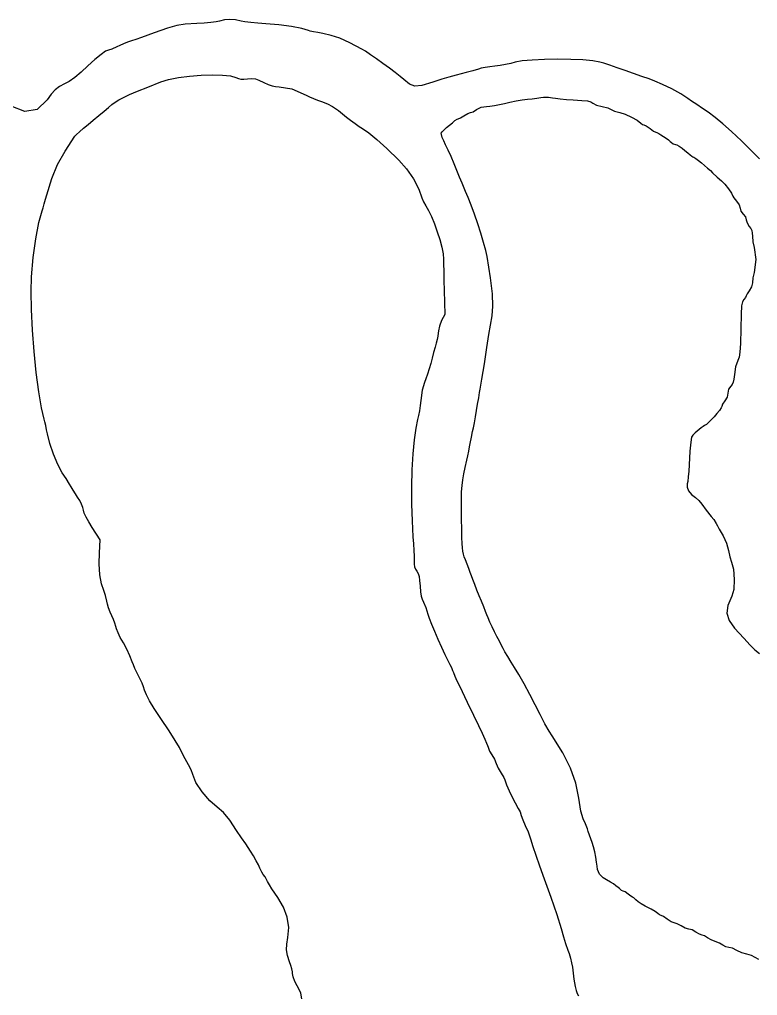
# Model space of a CAD drawing. Extents: x 2.6 to 36, y 0.8 to 49.1.
# Drawn here: x 18.58 to 25.27, y 22.52 to 31.37 of the extents above; entities that cross this region are included whole.
import ezdxf

# ---------------------------------------------------------------- set-up
doc = ezdxf.new("R2010")
doc.units = 0
doc.layers.get('0').update_dxf_attribs({"linetype": 'CONTINUOUS'})

msp = doc.modelspace()

# ---------------------------------------------------------------- linework, layer by layer
at = {"color": 0}
for p, q in [((20.0831, 31.3231), (20.0062, 31.3118)), ((20.1868, 31.3292), (20.0831, 31.3231)), ((20.2535, 31.3332), (20.1868, 31.3292)), ((20.3147, 31.3389), (20.2535, 31.3332)), ((20.3635, 31.3453), (20.3147, 31.3389)), ((20.3931, 31.3517), (20.3635, 31.3453)), ((20.4379, 31.3625), (20.3931, 31.3517)), ((20.4878, 31.366), (20.4379, 31.3625)), ((20.5394, 31.3621), (20.4878, 31.366)), ((20.5896, 31.351), (20.5394, 31.3621)), ((20.6228, 31.3444), (20.5896, 31.351)), ((20.6757, 31.3379), (20.6228, 31.3444)), ((20.7411, 31.3322), (20.6757, 31.3379)), ((20.8118, 31.3279), (20.7411, 31.3322)), ((20.9315, 31.319), (20.8118, 31.3279)), ((21.0461, 31.3042), (20.9315, 31.319)), ((19.8, 31.2443), (19.7443, 31.2243)), ((19.9231, 31.2879), (19.8, 31.2443)), ((20.0062, 31.3118), (19.9231, 31.2879)), ((21.1407, 31.2858), (21.0461, 31.3042)), ((21.2003, 31.2662), (21.1407, 31.2858)), ((21.2156, 31.2614), (21.2003, 31.2662)), ((21.2447, 31.2547), (21.2156, 31.2614)), ((21.2838, 31.2471), (21.2447, 31.2547)), ((21.3281, 31.2392), (21.2838, 31.2471)), ((21.406, 31.2224), (21.3281, 31.2392)), ((19.5235, 31.1454), (19.4893, 31.1307)), ((19.5599, 31.1597), (19.5235, 31.1454)), ((19.5944, 31.1721), (19.5599, 31.1597)), ((19.6347, 31.1858), (19.5944, 31.1721)), ((19.6869, 31.204), (19.6347, 31.1858)), ((19.7443, 31.2243), (19.6869, 31.204)), ((21.4846, 31.1958), (21.406, 31.2224)), ((21.5739, 31.1556), (21.4846, 31.1958)), ((21.6833, 31.0979), (21.5739, 31.1556)), ((19.3615, 31.0785), (19.3194, 31.0492)), ((19.3878, 31.0889), (19.3615, 31.0785)), ((19.4176, 31.0974), (19.3878, 31.0889)), ((19.4621, 31.1175), (19.4176, 31.0974)), ((19.4893, 31.1307), (19.4621, 31.1175)), ((21.7165, 31.0778), (21.6833, 31.0979)), ((21.7624, 31.0472), (21.7165, 31.0778)), ((19.2649, 31.0038), (19.2014, 30.9447)), ((19.3194, 31.0492), (19.2649, 31.0038)), ((21.8165, 31.0097), (21.7624, 31.0472)), ((21.8746, 30.9679), (21.8165, 31.0097)), ((21.9326, 30.9251), (21.8746, 30.9679)), ((23.0338, 30.9688), (22.9863, 30.9589)), ((23.0722, 30.9786), (23.0338, 30.9688)), ((23.1347, 30.9906), (23.0722, 30.9786)), ((23.2261, 30.999), (23.1347, 30.9906)), ((23.3368, 31.0043), (23.2261, 30.999)), ((23.4569, 31.0064), (23.3368, 31.0043)), ((23.5769, 31.005), (23.4569, 31.0064)), ((23.6871, 31.0003), (23.5769, 31.005)), ((23.7776, 30.9922), (23.6871, 31.0003)), ((23.8389, 30.9807), (23.7776, 30.9922)), ((23.8753, 30.9692), (23.8389, 30.9807)), ((23.9292, 30.9511), (23.8753, 30.9692)), ((19.141, 30.889), (19.0832, 30.8417)), ((19.2014, 30.9447), (19.141, 30.889)), ((21.9864, 30.8844), (21.9326, 30.9251)), ((22.0315, 30.8489), (21.9864, 30.8844)), ((22.6278, 30.8846), (22.5385, 30.8621)), ((22.6879, 30.9008), (22.6278, 30.8846)), ((22.7389, 30.9169), (22.6879, 30.9008)), ((22.7644, 30.924), (22.7389, 30.9169)), ((22.8012, 30.9314), (22.7644, 30.924)), ((22.8443, 30.9385), (22.8012, 30.9314)), ((22.8889, 30.944), (22.8443, 30.9385)), ((22.936, 30.9503), (22.8889, 30.944)), ((22.9863, 30.9589), (22.936, 30.9503)), ((23.9958, 30.9286), (23.9292, 30.9511)), ((24.0699, 30.9032), (23.9958, 30.9286)), ((24.1463, 30.8767), (24.0699, 30.9032)), ((24.22, 30.8508), (24.1463, 30.8767)), ((19.0315, 30.8051), (18.9894, 30.7822)), ((19.0832, 30.8417), (19.0315, 30.8051)), ((19.7431, 30.7532), (19.8611, 30.8)), ((19.8611, 30.8), (19.9319, 30.8215)), ((19.9319, 30.8215), (20.0214, 30.8392)), ((20.0214, 30.8392), (20.1222, 30.8526)), ((20.1222, 30.8526), (20.2271, 30.8613)), ((20.2271, 30.8613), (20.3288, 30.8647)), ((20.3288, 30.8647), (20.4201, 30.8626)), ((20.4201, 30.8626), (20.4938, 30.8547)), ((20.4938, 30.8547), (20.5426, 30.8401)), ((20.5426, 30.8401), (20.5639, 30.831)), ((20.5639, 30.831), (20.5861, 30.8261)), ((20.5861, 30.8261), (20.6131, 30.8253)), ((20.6131, 30.8253), (20.6482, 30.8279)), ((20.6482, 30.8279), (20.6876, 30.8308)), ((20.6876, 30.8308), (20.7181, 30.8281)), ((20.7181, 30.8281), (20.75, 30.8171)), ((20.75, 30.8171), (20.7944, 30.7956)), ((20.7944, 30.7956), (20.8353, 30.7762)), ((22.0637, 30.8215), (22.0315, 30.8489)), ((22.1164, 30.779), (22.0637, 30.8215)), ((22.325, 30.7982), (22.2275, 30.7692)), ((22.4076, 30.8249), (22.325, 30.7982)), ((22.4719, 30.8442), (22.4076, 30.8249)), ((22.5385, 30.8621), (22.4719, 30.8442)), ((24.286, 30.8274), (24.22, 30.8508)), ((24.3392, 30.8081), (24.286, 30.8274)), ((24.4083, 30.7785), (24.3392, 30.8081)), ((18.9043, 30.7279), (18.8674, 30.6882)), ((18.9444, 30.7587), (18.9043, 30.7279)), ((18.9894, 30.7822), (18.9444, 30.7587)), ((19.5789, 30.6856), (19.6504, 30.7158)), ((19.6504, 30.7158), (19.7431, 30.7532)), ((20.8353, 30.7762), (20.869, 30.764)), ((20.869, 30.764), (20.9004, 30.7576)), ((20.9004, 30.7576), (20.9343, 30.7557)), ((20.9343, 30.7557), (21.0496, 30.7364)), ((21.0496, 30.7364), (21.1783, 30.6804)), ((22.1644, 30.7622), (22.1164, 30.779)), ((22.2275, 30.7692), (22.1644, 30.7622)), ((24.4913, 30.7371), (24.4083, 30.7785)), ((24.5726, 30.6921), (24.4913, 30.7371)), ((18.8318, 30.6376), (18.7418, 30.551)), ((18.8674, 30.6882), (18.8318, 30.6376)), ((19.4183, 30.5953), (19.4482, 30.6174)), ((19.4482, 30.6174), (19.4821, 30.6385)), ((19.4821, 30.6385), (19.5243, 30.6604)), ((19.5243, 30.6604), (19.5789, 30.6856)), ((21.1783, 30.6804), (21.2079, 30.6654)), ((21.2079, 30.6654), (21.2439, 30.6494)), ((21.2439, 30.6494), (21.2817, 30.6342)), ((21.2817, 30.6342), (21.3167, 30.6218)), ((21.3167, 30.6218), (21.3718, 30.6022)), ((22.9757, 30.6049), (23.0254, 30.6164)), ((23.0254, 30.6164), (23.0811, 30.6275)), ((23.0811, 30.6275), (23.136, 30.6369)), ((23.136, 30.6369), (23.1833, 30.6436)), ((23.1833, 30.6436), (23.2258, 30.6486)), ((23.2258, 30.6486), (23.2678, 30.6539)), ((23.2678, 30.6539), (23.3042, 30.6585)), ((23.3042, 30.6585), (23.3304, 30.6621)), ((23.3304, 30.6621), (23.3738, 30.6635)), ((23.3738, 30.6635), (23.4119, 30.6569)), ((23.4119, 30.6569), (23.4372, 30.6518)), ((23.4372, 30.6518), (23.4808, 30.6464)), ((23.4808, 30.6464), (23.5365, 30.6415)), ((23.5365, 30.6415), (23.5982, 30.6376)), ((23.5982, 30.6376), (23.6781, 30.6332)), ((23.6781, 30.6332), (23.7276, 30.6278)), ((23.7276, 30.6278), (23.7567, 30.6199)), ((23.7567, 30.6199), (23.7749, 30.6079)), ((23.7749, 30.6079), (23.81, 30.589)), ((24.6374, 30.6512), (24.5726, 30.6921)), ((24.6719, 30.6272), (24.6374, 30.6512)), ((24.7181, 30.5956), (24.6719, 30.6272)), ((18.6301, 30.5319), (18.5056, 30.5797)), ((18.7418, 30.551), (18.6301, 30.5319)), ((19.2996, 30.4947), (19.3479, 30.5354)), ((19.3479, 30.5354), (19.3882, 30.5699)), ((19.3882, 30.5699), (19.4183, 30.5953)), ((21.3718, 30.6022), (21.4179, 30.5787)), ((21.4179, 30.5787), (21.4703, 30.5419)), ((21.4703, 30.5419), (21.5444, 30.4822)), ((22.6426, 30.5142), (22.6671, 30.5222)), ((22.6671, 30.5222), (22.6904, 30.5304)), ((22.6904, 30.5304), (22.7222, 30.55)), ((22.7222, 30.55), (22.7635, 30.5717)), ((22.7635, 30.5717), (22.814, 30.5778)), ((22.814, 30.5778), (22.8435, 30.58)), ((22.8435, 30.58), (22.8839, 30.5858)), ((22.8839, 30.5858), (22.9297, 30.5944)), ((22.9297, 30.5944), (22.9757, 30.6049)), ((23.81, 30.589), (23.8621, 30.5768)), ((23.8621, 30.5768), (23.9115, 30.5657)), ((23.9115, 30.5657), (23.9435, 30.5508)), ((23.9435, 30.5508), (23.9737, 30.5354)), ((23.9737, 30.5354), (24.0197, 30.5226)), ((24.0197, 30.5226), (24.0703, 30.5075)), ((24.7696, 30.5601), (24.7181, 30.5956)), ((24.8207, 30.5254), (24.7696, 30.5601)), ((24.8846, 30.4789), (24.8207, 30.5254)), ((19.2029, 30.415), (19.2493, 30.4529)), ((19.2493, 30.4529), (19.2996, 30.4947)), ((21.5444, 30.4822), (21.5817, 30.4529)), ((21.5817, 30.4529), (21.6212, 30.4233)), ((22.4767, 30.4092), (22.5031, 30.4308)), ((22.5031, 30.4308), (22.5271, 30.4492)), ((22.5271, 30.4492), (22.5458, 30.4619)), ((22.5458, 30.4619), (22.5568, 30.4667)), ((22.5568, 30.4667), (22.5765, 30.4749)), ((22.5765, 30.4749), (22.6087, 30.4944)), ((22.6087, 30.4944), (22.6426, 30.5142)), ((24.0703, 30.5075), (24.1278, 30.4822)), ((24.1278, 30.4822), (24.179, 30.4533)), ((24.179, 30.4533), (24.2115, 30.4272)), ((24.9544, 30.4215), (24.8846, 30.4789)), ((19.0976, 30.3239), (19.1253, 30.3494)), ((19.1253, 30.3494), (19.1615, 30.381)), ((19.1615, 30.381), (19.2029, 30.415)), ((21.6212, 30.4233), (21.6586, 30.3972)), ((21.6586, 30.3972), (21.6889, 30.3778)), ((21.6889, 30.3778), (21.7453, 30.3389)), ((22.4031, 30.3364), (22.4112, 30.3479)), ((22.4112, 30.3479), (22.4281, 30.3653)), ((22.4281, 30.3653), (22.4508, 30.3865)), ((22.4508, 30.3865), (22.4767, 30.4092)), ((24.2115, 30.4272), (24.225, 30.4158)), ((24.225, 30.4158), (24.2387, 30.4111)), ((24.2387, 30.4111), (24.2607, 30.4014)), ((24.2607, 30.4014), (24.2944, 30.3778)), ((24.2944, 30.3778), (24.3274, 30.3543)), ((24.3274, 30.3543), (24.3476, 30.3444)), ((24.3476, 30.3444), (24.3571, 30.3414)), ((25.0328, 30.3513), (24.9544, 30.4215)), ((25.1222, 30.2657), (25.0328, 30.3513)), ((18.9936, 30.1733), (19.0829, 30.3078)), ((19.0829, 30.3078), (19.0976, 30.3239)), ((21.7453, 30.3389), (21.8187, 30.2785)), ((21.8187, 30.2785), (21.9094, 30.1962)), ((22.404, 30.3226), (22.4031, 30.3364)), ((22.4118, 30.2979), (22.404, 30.3226)), ((22.425, 30.2656), (22.4118, 30.2979)), ((22.4422, 30.2292), (22.425, 30.2656)), ((24.3571, 30.3414), (24.3732, 30.3329)), ((24.3732, 30.3329), (24.3937, 30.3207)), ((24.3937, 30.3207), (24.4167, 30.3058)), ((24.4167, 30.3058), (24.4396, 30.2901)), ((24.4396, 30.2901), (24.4607, 30.2747)), ((24.4607, 30.2747), (24.4776, 30.2611)), ((24.4776, 30.2611), (24.4883, 30.2507)), ((25.2029, 30.1868), (25.1222, 30.2657)), ((18.9265, 30.0508), (18.9936, 30.1733)), ((21.9094, 30.1962), (22.0178, 30.0919)), ((22.4644, 30.1828), (22.4422, 30.2292)), ((22.4911, 30.1235), (22.4644, 30.1828)), ((24.4883, 30.2507), (24.505, 30.2385)), ((24.505, 30.2385), (24.5249, 30.2333)), ((24.5249, 30.2333), (24.5385, 30.229)), ((24.5385, 30.229), (24.5593, 30.2171)), ((24.5593, 30.2171), (24.5844, 30.1994)), ((24.5844, 30.1994), (24.6111, 30.1778)), ((24.6111, 30.1778), (24.6365, 30.1563)), ((25.2871, 30.1043), (25.2029, 30.1868)), ((22.0178, 30.0919), (22.0871, 30.0129)), ((22.5189, 30.0586), (22.4911, 30.1235)), ((24.6365, 30.1563), (24.6583, 30.1386)), ((24.6583, 30.1386), (24.6743, 30.1267)), ((24.6743, 30.1267), (24.6819, 30.1222)), ((24.6819, 30.1222), (24.6915, 30.1179)), ((24.6915, 30.1179), (24.7092, 30.1061)), ((24.7092, 30.1061), (24.7328, 30.0885)), ((24.7328, 30.0885), (24.7599, 30.0669)), ((18.874, 29.9243), (18.9265, 30.0508)), ((22.0871, 30.0129), (22.1497, 29.9217)), ((22.5443, 29.996), (22.5189, 30.0586)), ((22.5679, 29.9368), (22.5443, 29.996)), ((24.7599, 30.0669), (24.7885, 30.0432)), ((24.7885, 30.0432), (24.8164, 30.0192)), ((24.8164, 30.0192), (24.8412, 29.9965)), ((24.8412, 29.9965), (24.8611, 29.9771)), ((18.8286, 29.7778), (18.874, 29.9243)), ((22.1497, 29.9217), (22.1986, 29.8297)), ((22.5908, 29.8815), (22.5679, 29.9368)), ((24.8611, 29.9771), (24.9032, 29.936)), ((24.9032, 29.936), (24.9419, 29.9026)), ((24.9419, 29.9026), (24.9731, 29.8725)), ((22.1986, 29.8297), (22.2269, 29.7486)), ((22.6101, 29.8362), (22.5908, 29.8815)), ((22.6235, 29.8071), (22.6101, 29.8362)), ((24.9731, 29.8725), (25.0067, 29.8317)), ((25.0067, 29.8317), (25.0335, 29.7921)), ((18.805, 29.6964), (18.8171, 29.7372)), ((18.8171, 29.7372), (18.8286, 29.7778)), ((22.2269, 29.7486), (22.2404, 29.7131)), ((22.6475, 29.7533), (22.6235, 29.8071)), ((22.6751, 29.6832), (22.6475, 29.7533)), ((25.0335, 29.7921), (25.0444, 29.766)), ((25.0444, 29.766), (25.0542, 29.7483)), ((25.0542, 29.7483), (25.0778, 29.7206)), ((18.7851, 29.6333), (18.7939, 29.6603)), ((18.7939, 29.6603), (18.805, 29.6964)), ((22.2404, 29.7131), (22.2624, 29.6764)), ((22.2624, 29.6764), (22.2876, 29.6351)), ((22.2876, 29.6351), (22.3146, 29.5793)), ((22.7047, 29.6022), (22.6751, 29.6832)), ((25.0778, 29.7206), (25.1019, 29.6871)), ((25.1019, 29.6871), (25.1111, 29.656)), ((25.1111, 29.656), (25.1188, 29.6278)), ((18.7564, 29.5262), (18.7851, 29.6333)), ((22.3146, 29.5793), (22.3414, 29.5138)), ((22.7343, 29.5154), (22.7047, 29.6022)), ((25.1188, 29.6278), (25.1389, 29.6021)), ((25.1389, 29.6021), (25.1585, 29.5771)), ((25.1585, 29.5771), (25.1667, 29.551)), ((25.1667, 29.551), (25.1749, 29.5222)), ((18.729, 29.379), (18.7564, 29.5262)), ((22.3414, 29.5138), (22.3668, 29.4428)), ((22.7622, 29.4282), (22.7343, 29.5154)), ((25.1749, 29.5222), (25.1944, 29.491)), ((25.1944, 29.491), (25.2078, 29.4724)), ((25.2078, 29.4724), (25.2164, 29.4532)), ((18.7056, 29.2089), (18.729, 29.379)), ((22.3668, 29.4428), (22.389, 29.3708)), ((22.389, 29.3708), (22.4068, 29.3024)), ((22.7868, 29.3457), (22.7622, 29.4282)), ((25.2164, 29.4532), (25.2208, 29.4308)), ((25.2208, 29.4308), (25.2222, 29.4025)), ((25.2222, 29.4025), (25.2271, 29.3496)), ((22.4068, 29.3024), (22.4186, 29.2421)), ((22.8063, 29.2736), (22.7868, 29.3457)), ((25.2271, 29.3496), (25.2389, 29.3)), ((25.2389, 29.3), (25.2547, 29.1904)), ((18.6892, 29.0333), (18.7056, 29.2089)), ((22.4186, 29.2421), (22.4229, 29.1944)), ((22.4229, 29.1944), (22.4233, 29.1514)), ((22.8187, 29.2167), (22.8063, 29.2736)), ((22.8501, 29.0257), (22.8187, 29.2167)), ((22.4233, 29.1514), (22.4246, 29.0832)), ((25.2547, 29.1904), (25.2387, 29.0732)), ((18.6853, 28.9017), (18.6892, 29.0333)), ((22.4246, 29.0832), (22.4265, 28.9994)), ((22.8675, 28.879), (22.8501, 29.0257)), ((25.2271, 29.0236), (25.2222, 28.9808)), ((25.2387, 29.0732), (25.2271, 29.0236)), ((22.4265, 28.9994), (22.4289, 28.9094)), ((25.2147, 28.9433), (25.1944, 28.9065)), ((25.2222, 28.9808), (25.2147, 28.9433)), ((18.689, 28.7364), (18.6853, 28.9017)), ((22.4289, 28.9094), (22.435, 28.691)), ((22.8715, 28.7672), (22.8675, 28.879)), ((25.16, 28.8471), (25.1439, 28.8271)), ((25.1667, 28.8608), (25.16, 28.8471)), ((25.1749, 28.8781), (25.1667, 28.8608)), ((25.1944, 28.9065), (25.1749, 28.8781)), ((22.8628, 28.6808), (22.8715, 28.7672)), ((25.1238, 28.7703), (25.1197, 28.695)), ((25.1311, 28.8078), (25.1238, 28.7703)), ((25.1439, 28.8271), (25.1311, 28.8078)), ((18.6989, 28.5503), (18.689, 28.7364)), ((22.435, 28.691), (22.4064, 28.6372)), ((22.8476, 28.5954), (22.8628, 28.6808)), ((25.1197, 28.695), (25.1169, 28.5619)), ((22.386, 28.5879), (22.3771, 28.5446)), ((22.4064, 28.6372), (22.386, 28.5879)), ((22.8343, 28.5111), (22.8476, 28.5954)), ((18.7139, 28.3557), (18.6989, 28.5503)), ((22.3708, 28.4958), (22.3643, 28.4644)), ((22.3753, 28.5237), (22.3708, 28.4958)), ((22.3771, 28.5446), (22.3753, 28.5237)), ((22.8165, 28.3928), (22.8343, 28.5111)), ((25.1169, 28.5619), (25.114, 28.4299)), ((22.3465, 28.3964), (22.3338, 28.3492)), ((22.3565, 28.4333), (22.3465, 28.3964)), ((22.3643, 28.4644), (22.3565, 28.4333)), ((25.114, 28.4299), (25.1097, 28.3514)), ((18.7331, 28.1653), (18.7139, 28.3557)), ((22.3338, 28.3492), (22.32, 28.2978)), ((22.7933, 28.2438), (22.8165, 28.3928)), ((25.1097, 28.3514), (25.1019, 28.3064)), ((22.3071, 28.2482), (22.2933, 28.1997)), ((22.32, 28.2978), (22.3071, 28.2482)), ((22.7711, 28.1049), (22.7933, 28.2438)), ((25.0888, 28.2744), (25.0694, 28.219)), ((25.1019, 28.3064), (25.0888, 28.2744)), ((18.7551, 27.9917), (18.7331, 28.1653)), ((22.2783, 28.151), (22.2636, 28.1079)), ((22.2933, 28.1997), (22.2783, 28.151)), ((25.0586, 28.1478), (25.0546, 28.1068)), ((25.0694, 28.219), (25.0586, 28.1478)), ((22.251, 28.076), (22.2292, 28.0064)), ((22.2636, 28.1079), (22.251, 28.076)), ((22.7562, 28.0167), (22.7711, 28.1049)), ((25.0264, 28.0432), (25.0065, 28.0151)), ((25.0397, 28.0589), (25.0264, 28.0432)), ((25.0488, 28.0786), (25.0397, 28.0589)), ((25.0546, 28.1068), (25.0488, 28.0786)), ((18.779, 27.8472), (18.7551, 27.9917)), ((22.2292, 28.0064), (22.2175, 27.9138)), ((22.7422, 27.9367), (22.7506, 27.9842)), ((22.7506, 27.9842), (22.7562, 28.0167)), ((25, 27.9801), (24.9928, 27.9435)), ((25.0065, 28.0151), (25, 27.9801)), ((22.2129, 27.8682), (22.206, 27.8204)), ((22.2175, 27.9138), (22.2129, 27.8682)), ((22.7226, 27.8222), (22.7325, 27.8806)), ((22.7325, 27.8806), (22.7422, 27.9367)), ((24.9525, 27.8804), (24.944, 27.8575)), ((24.9722, 27.909), (24.9525, 27.8804)), ((24.9928, 27.9435), (24.9722, 27.909)), ((18.8036, 27.7444), (18.779, 27.8472)), ((22.206, 27.8204), (22.1975, 27.7758)), ((22.7125, 27.7644), (22.7226, 27.8222)), ((24.9008, 27.7958), (24.8753, 27.7661)), ((24.9228, 27.8232), (24.9008, 27.7958)), ((24.9382, 27.8449), (24.9228, 27.8232)), ((24.944, 27.8575), (24.9382, 27.8449)), ((18.8108, 27.7185), (18.8036, 27.7444)), ((18.8189, 27.6847), (18.8108, 27.7185)), ((22.1885, 27.7403), (22.171, 27.6626)), ((22.1975, 27.7758), (22.1885, 27.7403)), ((22.6936, 27.6638), (22.7025, 27.7094)), ((22.7025, 27.7094), (22.7125, 27.7644)), ((24.7947, 27.6889), (24.7876, 27.6858)), ((24.8058, 27.6954), (24.7947, 27.6889)), ((24.8249, 27.7126), (24.8058, 27.6954)), ((24.8489, 27.7374), (24.8249, 27.7126)), ((24.8753, 27.7661), (24.8489, 27.7374)), ((18.8267, 27.6475), (18.8189, 27.6847)), ((18.8333, 27.6111), (18.8267, 27.6475)), ((18.8543, 27.5239), (18.8333, 27.6111)), ((22.171, 27.6626), (22.1565, 27.5565)), ((22.6756, 27.5801), (22.6869, 27.6333)), ((22.6869, 27.6333), (22.6936, 27.6638)), ((24.704, 27.6186), (24.6814, 27.5997)), ((24.7403, 27.6494), (24.704, 27.6186)), ((24.7586, 27.6647), (24.7403, 27.6494)), ((24.7751, 27.6774), (24.7586, 27.6647)), ((24.7876, 27.6858), (24.7751, 27.6774)), ((18.8878, 27.4256), (18.8543, 27.5239)), ((22.1565, 27.5565), (22.1453, 27.4283)), ((22.6596, 27.4915), (22.6651, 27.5222)), ((22.6651, 27.5222), (22.6756, 27.5801)), ((24.6632, 27.5339), (24.6563, 27.4528)), ((24.6712, 27.5803), (24.6632, 27.5339)), ((24.6814, 27.5997), (24.6712, 27.5803)), ((18.9276, 27.3318), (18.8878, 27.4256)), ((22.1453, 27.4283), (22.1375, 27.2844)), ((22.6431, 27.4115), (22.6519, 27.4529)), ((22.6519, 27.4529), (22.6596, 27.4915)), ((24.6563, 27.4528), (24.6494, 27.3288)), ((22.6182, 27.3044), (22.634, 27.3722)), ((22.634, 27.3722), (22.6431, 27.4115)), ((18.9678, 27.2586), (18.9276, 27.3318)), ((19.0026, 27.2046), (18.9678, 27.2586)), ((22.1375, 27.2844), (22.1335, 27.131)), ((22.5972, 27.1944), (22.6061, 27.2468)), ((22.6061, 27.2468), (22.6182, 27.3044)), ((24.6458, 27.271), (24.6415, 27.2194)), ((24.6494, 27.3288), (24.6458, 27.271)), ((19.0333, 27.1547), (19.0026, 27.2046)), ((22.5912, 27.1426), (22.5972, 27.1944)), ((24.6322, 27.1582), (24.6306, 27.1286)), ((24.6367, 27.18), (24.6322, 27.1582)), ((24.6415, 27.2194), (24.6367, 27.18)), ((19.0476, 27.1308), (19.0333, 27.1547)), ((19.0665, 27.1007), (19.0476, 27.1308)), ((19.0871, 27.0679), (19.0665, 27.1007)), ((22.1335, 27.131), (22.1335, 26.9746)), ((22.586, 27.0201), (22.5876, 27.0861)), ((22.5876, 27.0861), (22.5912, 27.1426)), ((24.6306, 27.1286), (24.6439, 27.095)), ((24.6439, 27.095), (24.6696, 27.0619)), ((19.1071, 27.0367), (19.0871, 27.0679)), ((19.126, 27.005), (19.1071, 27.0367)), ((19.1421, 26.9726), (19.126, 27.005)), ((22.5858, 26.9396), (22.586, 27.0201)), ((24.6696, 27.0619), (24.7053, 27.0335)), ((24.7053, 27.0335), (24.7381, 27.0064)), ((24.7381, 27.0064), (24.7643, 26.9737)), ((19.1539, 26.9429), (19.1421, 26.9726)), ((19.1603, 26.9188), (19.1539, 26.9429)), ((19.1678, 26.8913), (19.1603, 26.9188)), ((22.1335, 26.9746), (22.1376, 26.8214)), ((22.5868, 26.8396), (22.5858, 26.9396)), ((24.7643, 26.9737), (24.8021, 26.9176)), ((24.8021, 26.9176), (24.8494, 26.8626)), ((19.1836, 26.8557), (19.1678, 26.8913)), ((19.2076, 26.8122), (19.1836, 26.8557)), ((19.2399, 26.7608), (19.2076, 26.8122)), ((22.1376, 26.8214), (22.1465, 26.6778)), ((22.5879, 26.7447), (22.5868, 26.8396)), ((24.8494, 26.8626), (24.8715, 26.8342)), ((24.8715, 26.8342), (24.8939, 26.7978)), ((19.3125, 26.65), (19.2399, 26.7608)), ((22.5893, 26.6722), (22.5879, 26.7447)), ((24.8939, 26.7978), (24.906, 26.776)), ((24.906, 26.776), (24.9218, 26.7476)), ((24.9218, 26.7476), (24.9394, 26.7165)), ((24.9394, 26.7165), (24.9569, 26.6861)), ((19.3053, 26.5333), (19.3125, 26.65)), ((22.1465, 26.6778), (22.1511, 26.6144)), ((22.591, 26.6179), (22.5893, 26.6722)), ((24.9569, 26.6861), (24.989, 26.6183)), ((22.1511, 26.6144), (22.1546, 26.5531)), ((22.1546, 26.5531), (22.1567, 26.5003)), ((22.5938, 26.5774), (22.591, 26.6179)), ((22.5979, 26.5464), (22.5938, 26.5774)), ((22.6036, 26.5206), (22.5979, 26.5464)), ((24.989, 26.6183), (25.0049, 26.5539)), ((25.0049, 26.5539), (25.0165, 26.4971)), ((19.3036, 26.4315), (19.3053, 26.5333)), ((22.1567, 26.5003), (22.1571, 26.4636)), ((22.1571, 26.4636), (22.1574, 26.4306)), ((22.6117, 26.4957), (22.6036, 26.5206)), ((22.6222, 26.4675), (22.6117, 26.4957)), ((22.6363, 26.43), (22.6222, 26.4675)), ((25.0165, 26.4971), (25.034, 26.4486)), ((19.3101, 26.3336), (19.3036, 26.4315)), ((22.1574, 26.4306), (22.1607, 26.4056)), ((22.1607, 26.4056), (22.1681, 26.3851)), ((22.1681, 26.3851), (22.1801, 26.3658)), ((22.1801, 26.3658), (22.1926, 26.345)), ((22.6511, 26.3901), (22.6363, 26.43)), ((22.6647, 26.3526), (22.6511, 26.3901)), ((25.034, 26.4486), (25.0506, 26.3835)), ((25.0506, 26.3835), (25.0569, 26.2917)), ((19.3239, 26.2496), (19.3101, 26.3336)), ((22.1926, 26.345), (22.2011, 26.3189)), ((22.2011, 26.3189), (22.2067, 26.2824)), ((22.2067, 26.2824), (22.2107, 26.2301)), ((22.6757, 26.3222), (22.6647, 26.3526)), ((22.6879, 26.2892), (22.6757, 26.3222)), ((22.7056, 26.2444), (22.6879, 26.2892)), ((25.0569, 26.2917), (25.0526, 26.2008)), ((19.3438, 26.1896), (19.3239, 26.2496)), ((19.3601, 26.1453), (19.3438, 26.1896)), ((22.2107, 26.2301), (22.2147, 26.179)), ((22.726, 26.1939), (22.7056, 26.2444)), ((22.7472, 26.1432), (22.726, 26.1939)), ((25.0526, 26.2008), (25.0372, 26.1389)), ((19.3717, 26.0944), (19.3601, 26.1453)), ((22.2147, 26.179), (22.2207, 26.1406)), ((22.2207, 26.1406), (22.2293, 26.1108)), ((22.2293, 26.1108), (22.2415, 26.0857)), ((22.7681, 26.0932), (22.7472, 26.1432)), ((25.0372, 26.1389), (24.9997, 26.0543)), ((19.3775, 26.0668), (19.3717, 26.0944)), ((19.3879, 26.0324), (19.3775, 26.0668)), ((19.4014, 25.9957), (19.3879, 26.0324)), ((22.2415, 26.0857), (22.2638, 26.0358)), ((22.2638, 26.0358), (22.2825, 25.9746)), ((22.7879, 26.044), (22.7681, 26.0932)), ((22.8044, 26.0014), (22.7879, 26.044)), ((24.9997, 26.0543), (24.9907, 25.9842)), ((19.4162, 25.9611), (19.4014, 25.9957)), ((19.4311, 25.9279), (19.4162, 25.9611)), ((19.4446, 25.8949), (19.4311, 25.9279)), ((22.2825, 25.9746), (22.2935, 25.94)), ((22.2935, 25.94), (22.3139, 25.8867)), ((22.8154, 25.971), (22.8044, 26.0014)), ((22.8267, 25.9419), (22.8154, 25.971)), ((22.8433, 25.9033), (22.8267, 25.9419)), ((24.9907, 25.9842), (25.0108, 25.919)), ((19.4549, 25.8657), (19.4446, 25.8949)), ((19.4608, 25.8444), (19.4549, 25.8657)), ((19.4739, 25.8054), (19.4608, 25.8444)), ((22.3139, 25.8867), (22.341, 25.821)), ((22.8636, 25.8599), (22.8433, 25.9033)), ((22.8849, 25.8167), (22.8636, 25.8599)), ((25.0108, 25.919), (25.0611, 25.8497)), ((25.0611, 25.8497), (25.1436, 25.7571)), ((19.4942, 25.7661), (19.4739, 25.8054)), ((19.524, 25.7156), (19.4942, 25.7661)), ((22.341, 25.821), (22.3719, 25.7488)), ((22.3719, 25.7488), (22.4042, 25.6764)), ((22.9069, 25.7737), (22.8849, 25.8167)), ((22.929, 25.7306), (22.9069, 25.7737)), ((25.1436, 25.7571), (25.2018, 25.6947)), ((19.5539, 25.6582), (19.524, 25.7156)), ((19.5806, 25.5997), (19.5539, 25.6582)), ((22.4042, 25.6764), (22.435, 25.6101)), ((22.9485, 25.6922), (22.929, 25.7306)), ((22.9631, 25.6638), (22.9485, 25.6922)), ((22.9796, 25.6338), (22.9631, 25.6638)), ((25.2018, 25.6947), (25.2458, 25.6528)), ((19.6015, 25.5454), (19.5806, 25.5997)), ((22.435, 25.6101), (22.4615, 25.556)), ((23.0049, 25.5914), (22.9796, 25.6338)), ((23.0353, 25.5421), (23.0049, 25.5914)), ((25.2458, 25.6528), (25.2854, 25.6208)), ((19.6126, 25.5165), (19.6015, 25.5454)), ((19.6272, 25.4826), (19.6126, 25.5165)), ((19.6436, 25.4481), (19.6272, 25.4826)), ((22.4615, 25.556), (22.4814, 25.5203)), ((22.4814, 25.5203), (22.4951, 25.4939)), ((22.4951, 25.4939), (22.5054, 25.4667)), ((23.0678, 25.4915), (23.0353, 25.5421)), ((23.1064, 25.4281), (23.0678, 25.4915)), ((19.6597, 25.4168), (19.6436, 25.4481)), ((19.6757, 25.3857), (19.6597, 25.4168)), ((22.5054, 25.4667), (22.5126, 25.4472)), ((22.5126, 25.4472), (22.5265, 25.4144)), ((22.5265, 25.4144), (22.5453, 25.3732)), ((23.1542, 25.3436), (23.1064, 25.4281)), ((19.6914, 25.3508), (19.6757, 25.3857)), ((19.7051, 25.3167), (19.6914, 25.3508)), ((19.715, 25.2874), (19.7051, 25.3167)), ((22.5453, 25.3732), (22.5668, 25.3278)), ((22.5668, 25.3278), (22.6383, 25.1797)), ((23.205, 25.2492), (23.1542, 25.3436)), ((19.731, 25.2451), (19.715, 25.2874)), ((19.7589, 25.1917), (19.731, 25.2451)), ((23.2529, 25.1556), (23.205, 25.2492)), ((19.8012, 25.1219), (19.7589, 25.1917)), ((22.6383, 25.1797), (22.6956, 25.0606)), ((23.2982, 25.0663), (23.2529, 25.1556)), ((19.8611, 25.0308), (19.8012, 25.1219)), ((22.6956, 25.0606), (22.7401, 24.9672)), ((23.3422, 24.9829), (23.2982, 25.0663)), ((19.9364, 24.9176), (19.8611, 25.0308)), ((22.7401, 24.9672), (22.7736, 24.8963)), ((23.3801, 24.9153), (23.3422, 24.9829)), ((19.9915, 24.8312), (19.9364, 24.9176)), ((22.7736, 24.8963), (22.7975, 24.8443)), ((23.4065, 24.8722), (23.3801, 24.9153)), ((23.504, 24.7197), (23.4065, 24.8722)), ((20.0294, 24.7676), (19.9915, 24.8312)), ((22.7975, 24.8443), (22.8133, 24.8081)), ((22.8133, 24.8081), (22.8226, 24.7844)), ((22.8226, 24.7844), (22.8271, 24.7697)), ((22.8271, 24.7697), (22.8403, 24.7353)), ((20.0526, 24.7222), (20.0294, 24.7676)), ((20.0808, 24.6644), (20.0526, 24.7222)), ((22.8403, 24.7353), (22.8614, 24.6996)), ((22.8614, 24.6996), (22.8842, 24.6624)), ((23.5749, 24.5794), (23.504, 24.7197)), ((20.1108, 24.6111), (20.0808, 24.6644)), ((20.1353, 24.5644), (20.1108, 24.6111)), ((22.8842, 24.6624), (22.9013, 24.624)), ((22.9013, 24.624), (22.9197, 24.5817)), ((20.15, 24.5222), (20.1353, 24.5644)), ((20.1796, 24.4508), (20.15, 24.5222)), ((22.9197, 24.5817), (22.946, 24.5347)), ((22.946, 24.5347), (22.9685, 24.4962)), ((23.6222, 24.4447), (23.5749, 24.5794)), ((20.2358, 24.3656), (20.1796, 24.4508)), ((22.9685, 24.4962), (22.9778, 24.4742)), ((22.9778, 24.4742), (22.9936, 24.4296)), ((22.9936, 24.4296), (23.0303, 24.3479)), ((23.6486, 24.3086), (23.6222, 24.4447)), ((20.3047, 24.2849), (20.2358, 24.3656)), ((23.0303, 24.3479), (23.0711, 24.2646)), ((20.3722, 24.2272), (20.3047, 24.2849)), ((23.0711, 24.2646), (23.0993, 24.215)), ((23.6674, 24.1911), (23.6486, 24.3086)), ((20.4293, 24.1796), (20.3722, 24.2272)), ((20.4853, 24.1092), (20.4293, 24.1796)), ((23.0993, 24.215), (23.1167, 24.1854)), ((23.1167, 24.1854), (23.1283, 24.1522)), ((23.1283, 24.1522), (23.1419, 24.111)), ((23.6894, 24.1211), (23.6674, 24.1911)), ((20.5486, 24.0158), (20.4853, 24.1092)), ((23.1419, 24.111), (23.1638, 24.0617)), ((23.1638, 24.0617), (23.1892, 24.0031)), ((23.7104, 24.075), (23.6894, 24.1211)), ((23.7276, 24.029), (23.7104, 24.075)), ((20.5933, 23.9497), (20.5486, 24.0158)), ((23.1892, 24.0031), (23.2115, 23.9394)), ((23.7354, 24.0053), (23.7276, 24.029)), ((23.7461, 23.9739), (23.7354, 24.0053)), ((23.7582, 23.9394), (23.7461, 23.9739)), ((20.6311, 23.8929), (20.5933, 23.9497)), ((20.674, 23.8278), (20.6311, 23.8929)), ((23.2115, 23.9394), (23.2333, 23.8693)), ((23.7704, 23.9056), (23.7582, 23.9394)), ((23.7822, 23.8675), (23.7704, 23.9056)), ((20.7011, 23.7849), (20.674, 23.8278)), ((23.2333, 23.8693), (23.2594, 23.791)), ((23.7936, 23.8213), (23.7822, 23.8675)), ((23.8035, 23.7728), (23.7936, 23.8213)), ((20.7263, 23.7417), (20.7011, 23.7849)), ((20.7467, 23.7035), (20.7263, 23.7417)), ((23.2594, 23.791), (23.2925, 23.6964)), ((23.8101, 23.7278), (23.8035, 23.7728)), ((23.8147, 23.6907), (23.8101, 23.7278)), ((20.7597, 23.6751), (20.7467, 23.7035)), ((20.7768, 23.6361), (20.7597, 23.6751)), ((20.79, 23.616), (20.7768, 23.6361)), ((23.2925, 23.6964), (23.3354, 23.5778)), ((23.8196, 23.6619), (23.8147, 23.6907)), ((23.8263, 23.6392), (23.8196, 23.6619)), ((23.8362, 23.6206), (23.8263, 23.6392)), ((23.8508, 23.6042), (23.8362, 23.6206)), ((20.8058, 23.5947), (20.79, 23.616)), ((20.8292, 23.5526), (20.8058, 23.5947)), ((20.8454, 23.5237), (20.8292, 23.5526)), ((23.3354, 23.5778), (23.3953, 23.4097)), ((23.8714, 23.5876), (23.8508, 23.6042)), ((23.8996, 23.569), (23.8714, 23.5876)), ((23.9368, 23.5464), (23.8996, 23.569)), ((23.9621, 23.5304), (23.9368, 23.5464)), ((20.8685, 23.4868), (20.8454, 23.5237)), ((20.8951, 23.4467), (20.8685, 23.4868)), ((20.9225, 23.4081), (20.8951, 23.4467)), ((23.9857, 23.5142), (23.9621, 23.5304)), ((24.005, 23.4993), (23.9857, 23.5142)), ((24.0174, 23.4881), (24.005, 23.4993)), ((24.0353, 23.4729), (24.0174, 23.4881)), ((24.0511, 23.4667), (24.0353, 23.4729)), ((24.07, 23.4586), (24.0511, 23.4667)), ((24.0956, 23.4389), (24.07, 23.4586)), ((20.9739, 23.3217), (20.9225, 23.4081)), ((23.3953, 23.4097), (23.4486, 23.2535)), ((24.1193, 23.4193), (24.0956, 23.4389)), ((24.1346, 23.4111), (24.1193, 23.4193)), ((24.1478, 23.4037), (24.1346, 23.4111)), ((24.1669, 23.3861), (24.1478, 23.4037)), ((24.1865, 23.3681), (24.1669, 23.3861)), ((24.2136, 23.3497), (24.1865, 23.3681)), ((21.0069, 23.2294), (20.9739, 23.3217)), ((24.2519, 23.3285), (24.2136, 23.3497)), ((24.3057, 23.3021), (24.2519, 23.3285)), ((24.3417, 23.2818), (24.3057, 23.3021)), ((24.3654, 23.2626), (24.3417, 23.2818)), ((21.0204, 23.1361), (21.0069, 23.2294)), ((23.4486, 23.2535), (23.489, 23.1275)), ((24.3801, 23.2499), (24.3654, 23.2626)), ((24.3943, 23.2444), (24.3801, 23.2499)), ((24.4162, 23.2347), (24.3943, 23.2444)), ((24.45, 23.2111), (24.4162, 23.2347)), ((24.4858, 23.1876), (24.45, 23.2111)), ((24.5132, 23.1778), (24.4858, 23.1876)), ((24.5403, 23.1696), (24.5132, 23.1778)), ((21.0132, 23.0461), (21.0204, 23.1361)), ((23.489, 23.1275), (23.5107, 23.05)), ((24.5754, 23.15), (24.5403, 23.1696)), ((24.6126, 23.1304), (24.5754, 23.15)), ((24.6449, 23.1222), (24.6126, 23.1304)), ((24.6761, 23.114), (24.6449, 23.1222)), ((24.7111, 23.0944), (24.6761, 23.114)), ((24.7431, 23.0749), (24.7111, 23.0944)), ((21.0029, 22.9849), (21.0132, 23.0461)), ((23.5107, 23.05), (23.5274, 22.9921)), ((24.7674, 23.0667), (24.7431, 23.0749)), ((24.789, 23.0599), (24.7674, 23.0667)), ((24.8153, 23.0435), (24.789, 23.0599)), ((24.8482, 23.0237), (24.8153, 23.0435)), ((24.8861, 23.0089), (24.8482, 23.0237)), ((24.9231, 22.9947), (24.8861, 23.0089)), ((21.0017, 22.9337), (21.0029, 22.9849)), ((21.0097, 22.8836), (21.0017, 22.9337)), ((23.5274, 22.9921), (23.5507, 22.931)), ((23.5507, 22.931), (23.5625, 22.899)), ((24.9542, 22.9765), (24.9231, 22.9947)), ((24.9811, 22.9618), (24.9542, 22.9765)), ((25.0089, 22.9556), (24.9811, 22.9618)), ((25.0421, 22.9476), (25.0089, 22.9556)), ((25.0826, 22.9288), (25.0421, 22.9476)), ((25.1279, 22.9076), (25.0826, 22.9288)), ((21.0278, 22.8244), (21.0097, 22.8836)), ((21.0385, 22.7914), (21.0278, 22.8244)), ((23.5625, 22.899), (23.5739, 22.8592)), ((23.5739, 22.8592), (23.5836, 22.8163)), ((25.1726, 22.8943), (25.1279, 22.9076)), ((25.2128, 22.8826), (25.1726, 22.8943)), ((25.2478, 22.8649), (25.2128, 22.8826)), ((25.2819, 22.8474), (25.2478, 22.8649)), ((21.0474, 22.7604), (21.0385, 22.7914)), ((21.0533, 22.7349), (21.0474, 22.7604)), ((21.0556, 22.7182), (21.0533, 22.7349)), ((23.5836, 22.8163), (23.5906, 22.7754)), ((23.5906, 22.7754), (23.6049, 22.6674)), ((21.0613, 22.6883), (21.0556, 22.7182)), ((21.076, 22.6479), (21.0613, 22.6883)), ((21.0956, 22.6065), (21.076, 22.6479)), ((23.6049, 22.6674), (23.6151, 22.6022)), ((21.116, 22.5738), (21.0956, 22.6065)), ((21.1296, 22.5408), (21.116, 22.5738)), ((23.6151, 22.6022), (23.6243, 22.5644)), ((23.6243, 22.5644), (23.6351, 22.5389)), ((21.1397, 22.4904), (21.1296, 22.5408)), ((23.6351, 22.5389), (23.6457, 22.5164))]:
    msp.add_line(p, q, dxfattribs=at)

doc.saveas('drawing.dxf')
